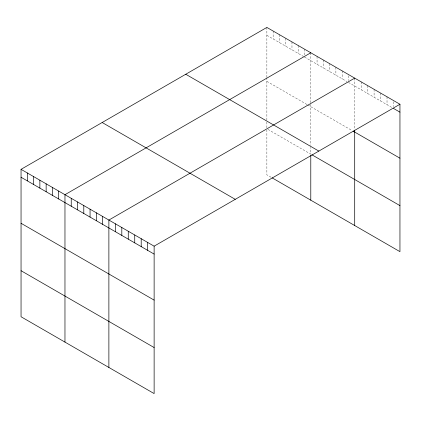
<?xml version="1.0" encoding="UTF-8"?>
<svg xmlns="http://www.w3.org/2000/svg" width="421" height="421" viewBox="0 0 421 421"><rect width="100%" height="100%" fill="white"/><g stroke="black" fill="none" stroke-linecap="round" stroke-linejoin="round"><path stroke-width="0.32" stroke-dasharray="2.1 1.58" d="M266.872 35.322L303.467 56.451M304.515 57.056L346.862 81.506M348.43 82.411L391.872 107.492M266.872 81.358L307.13 104.597M307.651 104.903L352.088 130.557M267.919 129.394L310.787 154.144L310.787 147.366M271.056 177.241L266.872 174.826L266.872 130.068M393.488 101.735L393.488 106.597M387.02 96.788L387.02 104.692M380.558 93.057L380.558 100.961M374.095 89.326L374.095 97.225M367.633 85.595L367.633 93.494M361.165 81.858L361.165 89.762M354.703 78.127L354.703 128.868M348.43 75.722L348.43 80.585M342.157 70.886L342.157 78.79M335.884 67.26L335.884 75.164M329.606 63.639L329.606 71.544M323.333 60.019L323.333 67.923M317.06 56.398L317.06 64.297M310.787 52.772L310.787 145.519M304.515 49.152L304.515 55.23M298.242 45.531L298.242 53.435M291.969 41.911L291.969 49.81M285.691 38.285L285.691 46.189M279.418 34.664L279.418 42.568M273.145 31.043L273.145 38.943M266.872 27.418L266.872 76.885M266.872 77.522L266.872 120.164M266.872 122.011L266.872 128.173"/><path stroke-width="0.63" d="M21.05 169.342L154.128 246.174L154.128 393.582L21.05 316.75L21.05 169.342L266.872 27.418L399.95 104.25L399.95 251.658L272.098 177.841M310.787 52.772L64.966 194.697L64.966 342.105M354.703 78.127L108.881 220.051L108.881 367.459M154.128 246.174L399.95 104.25M393.488 108.423L399.95 112.154M353.135 131.163L399.95 158.191M185.75 74.254L318.829 151.086M311.835 154.749L399.95 205.622M102.171 122.511L235.25 199.338M21.05 177.246L154.128 254.079M21.05 223.283L154.128 300.115M21.05 270.714L154.128 347.546M354.703 130.147L354.703 225.535M310.787 155.423L310.787 200.18M147.666 242.443L147.666 250.348M141.203 238.712L141.203 246.617M134.736 234.981L134.736 242.885M128.273 231.25L128.273 239.149M121.811 227.519L121.811 235.418M115.343 223.783L115.343 231.687M102.608 216.431L102.608 224.335M96.335 212.81L96.335 220.709M90.062 209.184L90.062 217.089M83.79 205.564L83.79 213.468M77.511 201.943L77.511 209.847M71.238 198.323L71.238 206.222M58.693 191.076L58.693 198.98M52.42 187.456L52.42 195.355M46.147 183.83L46.147 191.734M39.869 180.209L39.869 188.113M33.596 176.588L33.596 184.493M27.323 172.968L27.323 180.867"/></g></svg>
